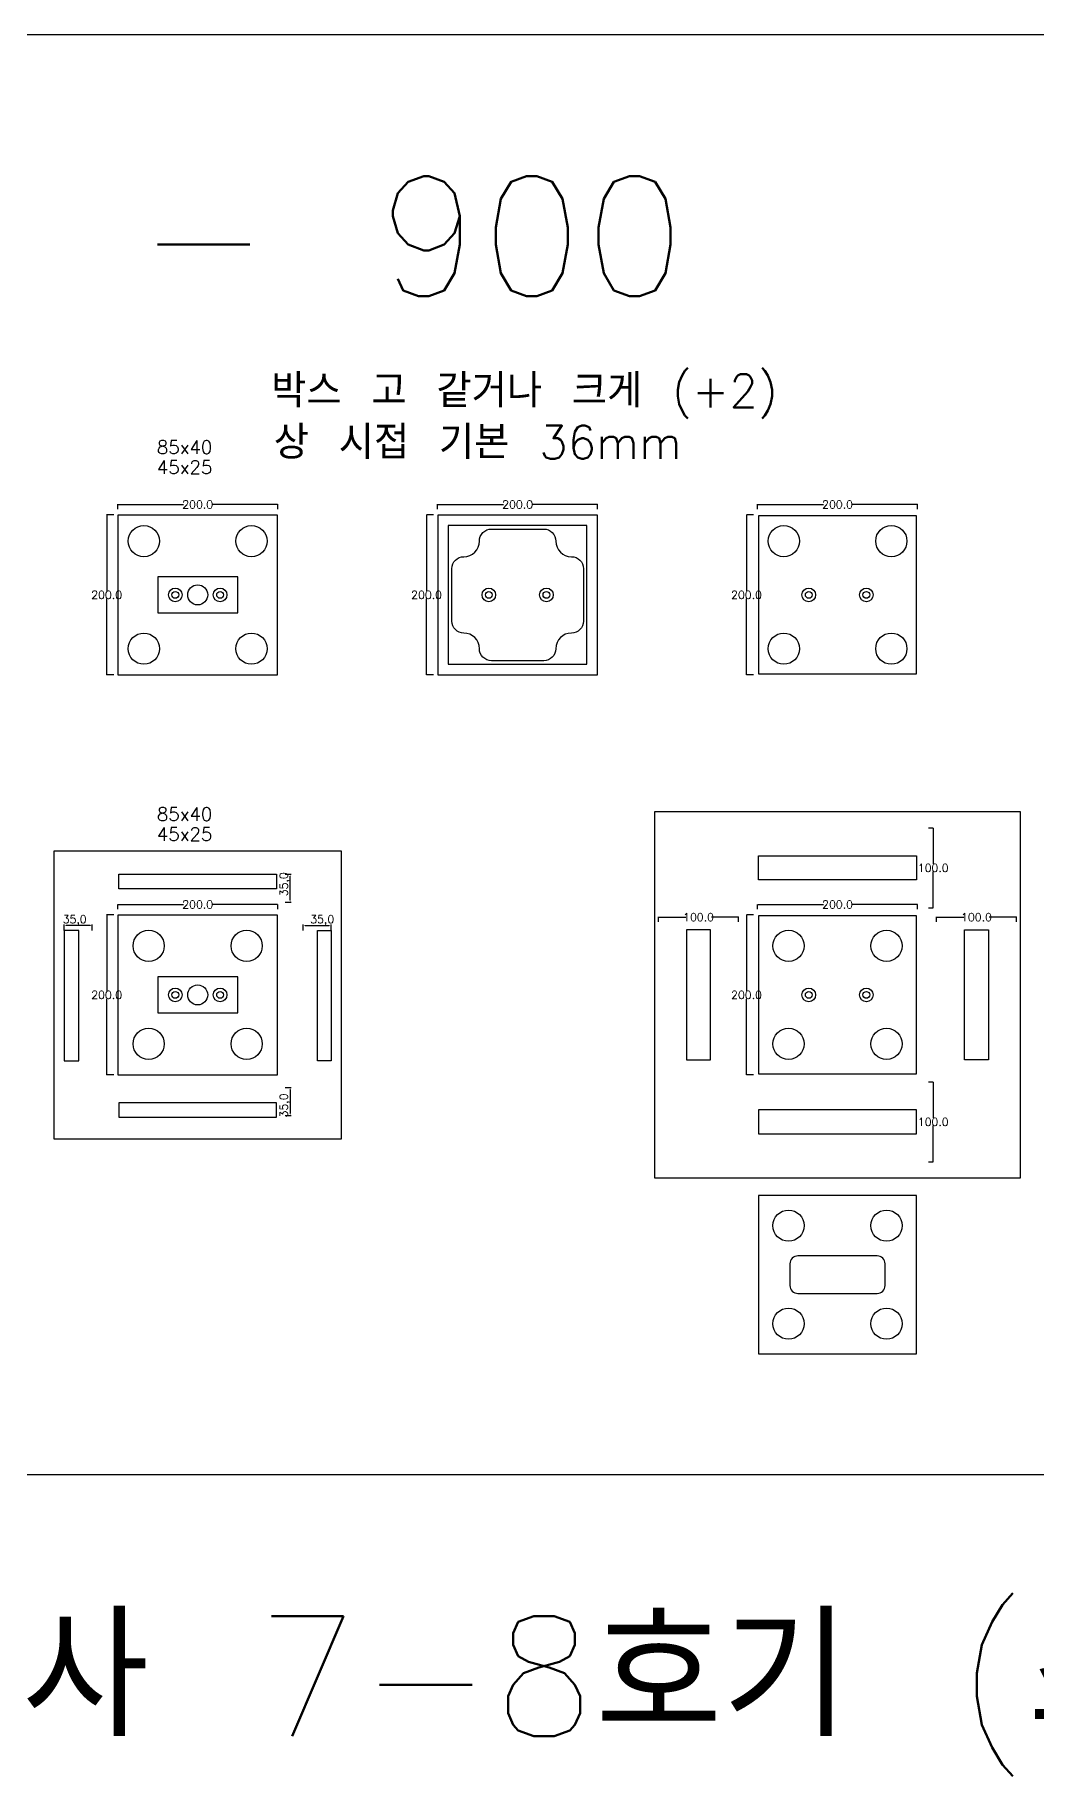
# Model space of a CAD drawing. Header units: millimetres. Extents: x 8462 to 28262, y 7372 to 16372.
# Drawn here: x 19299 to 20551, y 14195 to 16372 of the extents above; entities that cross this region are included whole.
import ezdxf

# ---------------------------------------------------------------- set-up
doc = ezdxf.new("R2010")
doc.units = ezdxf.units.MM
for name, color, linetype in [('TEXT', 7, 'Continuous'), ('볼트 구멍', 7, 'Continuous'), ('치구', 7, 'Continuous'), ('치구설정', 7, 'Continuous'), ('치수', 7, 'Continuous')]:
    doc.layers.add(name, color=color, linetype=linetype)
doc.styles.get("Standard").update_dxf_attribs({"font": 'txt.shx', "bigfont": 'whgtxt.shx'})
doc.dimstyles.new('ISO-25', dxfattribs={"dimtxt": 2.5, "dimasz": 2.5, "dimexe": 1.25, "dimexo": 0.625, "dimtad": 1, "dimtxsty": 'Standard', "dimcen": 2.5, "dimadec": 0, "dimazin": 0, "dimtfac": 1, "dimtmove": 0, "dimatfit": 3, "dimfxl": 0, "dimarcsym": 0})
doc.dimstyles.get("Standard").update_dxf_attribs({"dimtxt": 7, "dimasz": 0.18, "dimexe": 0.18, "dimexo": 0.0625, "dimgap": 0.09, "dimtad": 0, "dimtih": 1, "dimtoh": 1, "dimdec": 1, "dimzin": 0, "dimdsep": 46, "dimtxsty": 'Standard', "dimcen": 0.09, "dimadec": 0, "dimazin": 0, "dimtfac": 1, "dimtdec": 1, "dimtofl": 0, "dimtmove": 0, "dimatfit": 3, "dimfxl": 0, "dimtolj": 1, "dimtzin": 0, "dimarcsym": 0})

# ---------------------------------------------------------------- blocks, each defined once
blk = doc.blocks.new('*D793')
at = {"layer": 'Defpoints', "color": 0}
for p in [(19797.6, 15771.8), (19788.7, 15571.8), (19797.6, 15571.8)]:
    blk.add_point(p, dxfattribs=at)
at = {"layer": '치수', "color": 0, "lineweight": -2}
for p, q in [((19797.5, 15771.8), (19788.5, 15771.8)), ((19788.7, 15771.6), (19788.7, 15676.9)), ((19788.7, 15572), (19788.7, 15666.7)), ((19797.5, 15571.8), (19788.5, 15571.8))]:
    blk.add_line(p, q, dxfattribs=at)
at = {"layer": '치수', "color": 0}
for points in [[(19788.7, 15771.6), (19788.7, 15771.6), (19788.7, 15771.8)], [(19788.7, 15572), (19788.7, 15572), (19788.7, 15571.8)]]:
    blk.add_solid(points, dxfattribs=at)
at = {"layer": '치수', "color": 0, "insert": (19788.7, 15671.8), "char_height": 10, "attachment_point": 5}
blk.add_mtext('\\A1;200.0', dxfattribs=at)
blk = doc.blocks.new('*D796')
at = {"layer": 'Defpoints', "color": 0}
for p in [(19397.6, 15771.8), (19388.7, 15571.8), (19397.6, 15571.8)]:
    blk.add_point(p, dxfattribs=at)
at = {"layer": '치수', "color": 0, "lineweight": -2}
for p, q in [((19397.5, 15771.8), (19388.5, 15771.8)), ((19388.7, 15771.6), (19388.7, 15676.9)), ((19388.7, 15572), (19388.7, 15666.7)), ((19397.5, 15571.8), (19388.5, 15571.8))]:
    blk.add_line(p, q, dxfattribs=at)
at = {"layer": '치수', "color": 0}
for points in [[(19388.7, 15771.6), (19388.7, 15771.6), (19388.7, 15771.8)], [(19388.7, 15572), (19388.7, 15572), (19388.7, 15571.8)]]:
    blk.add_solid(points, dxfattribs=at)
at = {"layer": '치수', "color": 0, "insert": (19388.7, 15671.8), "char_height": 10, "attachment_point": 5}
blk.add_mtext('\\A1;200.0', dxfattribs=at)
blk = doc.blocks.new('*D804')
at = {"layer": 'Defpoints', "color": 0}
for p in [(19602.5, 15784.8), (19402.5, 15778.9), (19602.5, 15778.9)]:
    blk.add_point(p, dxfattribs=at)
at = {"layer": '치수', "color": 0, "lineweight": -2}
for p, q in [((19402.5, 15779), (19402.5, 15785)), ((19402.7, 15784.8), (19484.9, 15784.8)), ((19602.3, 15784.8), (19520.1, 15784.8)), ((19602.5, 15779), (19602.5, 15785))]:
    blk.add_line(p, q, dxfattribs=at)
at = {"layer": '치수', "color": 0}
for points in [[(19402.7, 15784.8), (19402.7, 15784.8), (19402.5, 15784.8)], [(19602.3, 15784.8), (19602.3, 15784.8), (19602.5, 15784.8)]]:
    blk.add_solid(points, dxfattribs=at)
at = {"layer": '치수', "color": 0, "insert": (19502.5, 15784.8), "char_height": 10, "attachment_point": 5}
blk.add_mtext('\\A1;200.0', dxfattribs=at)
blk = doc.blocks.new('*D814')
at = {"layer": 'Defpoints', "color": 0}
for p in [(20197.6, 15271.8), (20188.7, 15071.8), (20197.6, 15071.8)]:
    blk.add_point(p, dxfattribs=at)
at = {"layer": '치수', "color": 0, "lineweight": -2}
for p, q in [((20197.5, 15271.8), (20188.5, 15271.8)), ((20188.7, 15271.6), (20188.7, 15176.9)), ((20188.7, 15072), (20188.7, 15166.7)), ((20197.5, 15071.8), (20188.5, 15071.8))]:
    blk.add_line(p, q, dxfattribs=at)
at = {"layer": '치수', "color": 0}
for points in [[(20188.7, 15271.6), (20188.7, 15271.6), (20188.7, 15271.8)], [(20188.7, 15072), (20188.7, 15072), (20188.7, 15071.8)]]:
    blk.add_solid(points, dxfattribs=at)
at = {"layer": '치수', "color": 0, "insert": (20188.7, 15171.8), "char_height": 10, "attachment_point": 5}
blk.add_mtext('\\A1;200.0', dxfattribs=at)
blk = doc.blocks.new('*D821')
at = {"layer": 'Defpoints', "color": 0}
for p in [(20416.2, 15063.1), (20422.1, 15063.1), (20416.2, 14963.1)]:
    blk.add_point(p, dxfattribs=at)
at = {"layer": '치수', "color": 0, "lineweight": -2}
for p, q in [((20416.2, 15063.1), (20422.2, 15063.1)), ((20422.1, 15062.9), (20422.1, 15018.2)), ((20422.1, 14963.3), (20422.1, 15008)), ((20416.2, 14963.1), (20422.2, 14963.1))]:
    blk.add_line(p, q, dxfattribs=at)
at = {"layer": '치수', "color": 0}
for points in [[(20422, 15062.9), (20422.1, 15062.9), (20422.1, 15063.1)], [(20422, 14963.3), (20422.1, 14963.3), (20422.1, 14963.1)]]:
    blk.add_solid(points, dxfattribs=at)
at = {"layer": '치수', "color": 0, "insert": (20422.1, 15013.1), "char_height": 10, "attachment_point": 5}
blk.add_mtext('\\A1;100.0', dxfattribs=at)
blk = doc.blocks.new('*D813')
at = {"layer": 'Defpoints', "color": 0}
for p in [(20402.5, 15284.8), (20202.5, 15278.9), (20402.5, 15278.9)]:
    blk.add_point(p, dxfattribs=at)
at = {"layer": '치수', "color": 0, "lineweight": -2}
for p, q in [((20202.5, 15279), (20202.5, 15285)), ((20202.7, 15284.8), (20284.9, 15284.8)), ((20402.3, 15284.8), (20320.1, 15284.8)), ((20402.5, 15279), (20402.5, 15285))]:
    blk.add_line(p, q, dxfattribs=at)
at = {"layer": '치수', "color": 0}
for points in [[(20202.7, 15284.8), (20202.7, 15284.8), (20202.5, 15284.8)], [(20402.3, 15284.8), (20402.3, 15284.8), (20402.5, 15284.8)]]:
    blk.add_solid(points, dxfattribs=at)
at = {"layer": '치수', "color": 0, "insert": (20302.5, 15284.8), "char_height": 10, "attachment_point": 5}
blk.add_mtext('\\A1;200.0', dxfattribs=at)
blk = doc.blocks.new('*D819')
at = {"layer": 'Defpoints', "color": 0}
for p in [(20078.7, 15269), (20078.7, 15263.1), (20178.7, 15263.1)]:
    blk.add_point(p, dxfattribs=at)
at = {"layer": '치수', "color": 0, "lineweight": -2}
for p, q in [((20078.7, 15263.2), (20078.7, 15269.2)), ((20078.9, 15269), (20112.8, 15269)), ((20178.6, 15269), (20144.7, 15269)), ((20178.7, 15263.2), (20178.7, 15269.2))]:
    blk.add_line(p, q, dxfattribs=at)
at = {"layer": '치수', "color": 0}
for points in [[(20078.9, 15269), (20078.9, 15269), (20078.7, 15269)], [(20178.6, 15269), (20178.6, 15269), (20178.7, 15269)]]:
    blk.add_solid(points, dxfattribs=at)
at = {"layer": '치수', "color": 0, "insert": (20128.7, 15269), "char_height": 10, "attachment_point": 5}
blk.add_mtext('\\A1;100.0', dxfattribs=at)
blk = doc.blocks.new('*D811')
at = {"layer": 'Defpoints', "color": 0}
for p in [(20002.5, 15784.8), (19802.5, 15778.9), (20002.5, 15778.9)]:
    blk.add_point(p, dxfattribs=at)
at = {"layer": '치수', "color": 0, "lineweight": -2}
for p, q in [((19802.5, 15779), (19802.5, 15785)), ((19802.7, 15784.8), (19884.9, 15784.8)), ((20002.3, 15784.8), (19920.1, 15784.8)), ((20002.5, 15779), (20002.5, 15785))]:
    blk.add_line(p, q, dxfattribs=at)
at = {"layer": '치수', "color": 0}
for points in [[(19802.7, 15784.8), (19802.7, 15784.8), (19802.5, 15784.8)], [(20002.3, 15784.8), (20002.3, 15784.8), (20002.5, 15784.8)]]:
    blk.add_solid(points, dxfattribs=at)
at = {"layer": '치수', "color": 0, "insert": (19902.5, 15784.8), "char_height": 10, "attachment_point": 5}
blk.add_mtext('\\A1;200.0', dxfattribs=at)
blk = doc.blocks.new('*D810')
at = {"layer": 'Defpoints', "color": 0}
for p in [(20402.5, 15784.8), (20202.5, 15778.9), (20402.5, 15778.9)]:
    blk.add_point(p, dxfattribs=at)
at = {"layer": '치수', "color": 0, "lineweight": -2}
for p, q in [((20202.5, 15779), (20202.5, 15785)), ((20202.7, 15784.8), (20284.9, 15784.8)), ((20402.3, 15784.8), (20320.1, 15784.8)), ((20402.5, 15779), (20402.5, 15785))]:
    blk.add_line(p, q, dxfattribs=at)
at = {"layer": '치수', "color": 0}
for points in [[(20202.7, 15784.8), (20202.7, 15784.8), (20202.5, 15784.8)], [(20402.3, 15784.8), (20402.3, 15784.8), (20402.5, 15784.8)]]:
    blk.add_solid(points, dxfattribs=at)
at = {"layer": '치수', "color": 0, "insert": (20302.5, 15784.8), "char_height": 10, "attachment_point": 5}
blk.add_mtext('\\A1;200.0', dxfattribs=at)
blk = doc.blocks.new('*D792')
at = {"layer": 'Defpoints', "color": 0}
for p in [(20197.6, 15771.8), (20188.7, 15571.8), (20197.6, 15571.8)]:
    blk.add_point(p, dxfattribs=at)
at = {"layer": '치수', "color": 0, "lineweight": -2}
for p, q in [((20197.5, 15771.8), (20188.5, 15771.8)), ((20188.7, 15771.6), (20188.7, 15676.9)), ((20188.7, 15572), (20188.7, 15666.7)), ((20197.5, 15571.8), (20188.5, 15571.8))]:
    blk.add_line(p, q, dxfattribs=at)
at = {"layer": '치수', "color": 0}
for points in [[(20188.7, 15771.6), (20188.7, 15771.6), (20188.7, 15771.8)], [(20188.7, 15572), (20188.7, 15572), (20188.7, 15571.8)]]:
    blk.add_solid(points, dxfattribs=at)
at = {"layer": '치수', "color": 0, "insert": (20188.7, 15671.8), "char_height": 10, "attachment_point": 5}
blk.add_mtext('\\A1;200.0', dxfattribs=at)
blk = doc.blocks.new('*D820')
at = {"layer": 'Defpoints', "color": 0}
for p in [(20416.2, 15380.6), (20416.2, 15280.6), (20422.1, 15280.6)]:
    blk.add_point(p, dxfattribs=at)
at = {"layer": '치수', "color": 0, "lineweight": -2}
for p, q in [((20416.2, 15380.6), (20422.2, 15380.6)), ((20422.1, 15380.4), (20422.1, 15335.7)), ((20422.1, 15280.8), (20422.1, 15325.5)), ((20416.2, 15280.6), (20422.2, 15280.6))]:
    blk.add_line(p, q, dxfattribs=at)
at = {"layer": '치수', "color": 0}
for points in [[(20422, 15380.4), (20422.1, 15380.4), (20422.1, 15380.6)], [(20422, 15280.8), (20422.1, 15280.8), (20422.1, 15280.6)]]:
    blk.add_solid(points, dxfattribs=at)
at = {"layer": '치수', "color": 0, "insert": (20422.1, 15330.6), "char_height": 10, "attachment_point": 5}
blk.add_mtext('\\A1;100.0', dxfattribs=at)
blk = doc.blocks.new('*D861')
at = {"layer": 'Defpoints', "color": 0}
for p in [(19602.5, 15284.8), (19402.5, 15278.9), (19602.5, 15278.9)]:
    blk.add_point(p, dxfattribs=at)
at = {"layer": '치수', "color": 0, "lineweight": -2}
for p, q in [((19402.5, 15279), (19402.5, 15285)), ((19402.7, 15284.8), (19484.9, 15284.8)), ((19602.3, 15284.8), (19520.1, 15284.8)), ((19602.5, 15279), (19602.5, 15285))]:
    blk.add_line(p, q, dxfattribs=at)
at = {"layer": '치수', "color": 0}
for points in [[(19402.7, 15284.8), (19402.7, 15284.8), (19402.5, 15284.8)], [(19602.3, 15284.8), (19602.3, 15284.8), (19602.5, 15284.8)]]:
    blk.add_solid(points, dxfattribs=at)
at = {"layer": '치수', "color": 0, "insert": (19502.5, 15284.8), "char_height": 10, "attachment_point": 5}
blk.add_mtext('\\A1;200.0', dxfattribs=at)
blk = doc.blocks.new('*D860')
at = {"layer": 'Defpoints', "color": 0}
for p in [(19397.6, 15271.8), (19388.7, 15071.8), (19397.6, 15071.8)]:
    blk.add_point(p, dxfattribs=at)
at = {"layer": '치수', "color": 0, "lineweight": -2}
for p, q in [((19397.5, 15271.8), (19388.5, 15271.8)), ((19388.7, 15271.6), (19388.7, 15176.9)), ((19388.7, 15072), (19388.7, 15166.7)), ((19397.5, 15071.8), (19388.5, 15071.8))]:
    blk.add_line(p, q, dxfattribs=at)
at = {"layer": '치수', "color": 0}
for points in [[(19388.7, 15271.6), (19388.7, 15271.6), (19388.7, 15271.8)], [(19388.7, 15072), (19388.7, 15072), (19388.7, 15071.8)]]:
    blk.add_solid(points, dxfattribs=at)
at = {"layer": '치수', "color": 0, "insert": (19388.7, 15171.8), "char_height": 10, "attachment_point": 5}
blk.add_mtext('\\A1;200.0', dxfattribs=at)
blk = doc.blocks.new('*D863')
at = {"layer": 'Defpoints', "color": 0}
for p in [(19335.7, 15258.4), (19335.7, 15251.6), (19370.7, 15251.6)]:
    blk.add_point(p, dxfattribs=at)
at = {"layer": '치수', "color": 0, "lineweight": -2}
for p, q in [((19335.7, 15252.2), (19335.7, 15259.7)), ((19368.2, 15258.4), (19338.2, 15258.4)), ((19370.7, 15252.2), (19370.7, 15259.7))]:
    blk.add_line(p, q, dxfattribs=at)
at = {"layer": '치수', "color": 0}
for points in [[(19338.2, 15258.8), (19338.2, 15258), (19335.7, 15258.4)], [(19368.2, 15258.8), (19368.2, 15258), (19370.7, 15258.4)]]:
    blk.add_solid(points, dxfattribs=at)
at = {"layer": '치수', "color": 0, "insert": (19348.7, 15264.9), "char_height": 10, "attachment_point": 5}
blk.add_mtext('35,0', dxfattribs=at)
blk = doc.blocks.new('*D864')
at = {"layer": 'Defpoints', "color": 0}
for p in [(19611.2, 15322.6), (19618.1, 15322.6), (19611.2, 15287.6)]:
    blk.add_point(p, dxfattribs=at)
at = {"layer": '치수', "color": 0, "lineweight": -2}
for p, q in [((19611.8, 15322.6), (19619.3, 15322.6)), ((19618.1, 15290.1), (19618.1, 15320.1)), ((19611.8, 15287.6), (19619.3, 15287.6))]:
    blk.add_line(p, q, dxfattribs=at)
at = {"layer": '치수', "color": 0}
for points in [[(19617.6, 15320.1), (19618.5, 15320.1), (19618.1, 15322.6)], [(19617.6, 15290.1), (19618.5, 15290.1), (19618.1, 15287.6)]]:
    blk.add_solid(points, dxfattribs=at)
at = {"layer": '치수', "color": 0, "insert": (19611.6, 15310.1), "char_height": 10, "attachment_point": 5, "rotation": 90}
blk.add_mtext('35,0', dxfattribs=at)
blk = doc.blocks.new('*D862')
at = {"layer": 'Defpoints', "color": 0}
for p in [(19669.2, 15258.4), (19634.2, 15251.6), (19669.2, 15251.6)]:
    blk.add_point(p, dxfattribs=at)
at = {"layer": '치수', "color": 0, "lineweight": -2}
for p, q in [((19634.2, 15252.2), (19634.2, 15259.7)), ((19636.7, 15258.4), (19666.7, 15258.4)), ((19669.2, 15252.2), (19669.2, 15259.7))]:
    blk.add_line(p, q, dxfattribs=at)
at = {"layer": '치수', "color": 0}
for points in [[(19636.7, 15258.8), (19636.7, 15258), (19634.2, 15258.4)], [(19666.7, 15258.8), (19666.7, 15258), (19669.2, 15258.4)]]:
    blk.add_solid(points, dxfattribs=at)
at = {"layer": '치수', "color": 0, "insert": (19658.2, 15264.9), "char_height": 10, "attachment_point": 5}
blk.add_mtext('35,0', dxfattribs=at)
blk = doc.blocks.new('*D865')
at = {"layer": 'Defpoints', "color": 0}
for p in [(19611.2, 15056.1), (19611.2, 15021.1), (19618.1, 15021.1)]:
    blk.add_point(p, dxfattribs=at)
at = {"layer": '치수', "color": 0, "lineweight": -2}
for p, q in [((19611.8, 15056.1), (19619.3, 15056.1)), ((19618.1, 15053.6), (19618.1, 15023.6)), ((19611.8, 15021.1), (19619.3, 15021.1))]:
    blk.add_line(p, q, dxfattribs=at)
at = {"layer": '치수', "color": 0}
for points in [[(19617.6, 15053.6), (19618.5, 15053.6), (19618.1, 15056.1)], [(19617.6, 15023.6), (19618.5, 15023.6), (19618.1, 15021.1)]]:
    blk.add_solid(points, dxfattribs=at)
at = {"layer": '치수', "color": 0, "insert": (19611.6, 15033.6), "char_height": 10, "attachment_point": 5, "rotation": 90}
blk.add_mtext('35,0', dxfattribs=at)
blk = doc.blocks.new('*D866')
at = {"layer": 'Defpoints', "color": 0}
for p in [(20426.2, 15263.1), (20526.2, 15269), (20526.2, 15263.1)]:
    blk.add_point(p, dxfattribs=at)
at = {"layer": '치수', "color": 0, "lineweight": -2}
for p, q in [((20426.2, 15263.2), (20426.2, 15269.2)), ((20426.4, 15269), (20460.3, 15269)), ((20526.1, 15269), (20492.2, 15269)), ((20526.2, 15263.2), (20526.2, 15269.2))]:
    blk.add_line(p, q, dxfattribs=at)
at = {"layer": '치수', "color": 0}
for points in [[(20426.4, 15269), (20426.4, 15269), (20426.2, 15269)], [(20526.1, 15269), (20526.1, 15269), (20526.2, 15269)]]:
    blk.add_solid(points, dxfattribs=at)
at = {"layer": '치수', "color": 0, "insert": (20476.2, 15269), "char_height": 10, "attachment_point": 5}
blk.add_mtext('\\A1;100.0', dxfattribs=at)

msp = doc.modelspace()

# ---------------------------------------------------------------- linework, layer by layer
at = {"color": 6}
for p, q in [((28262.267, 16371.825), (8462.267, 16371.825)), ((28262.267, 14571.825), (8462.267, 14571.825))]:
    msp.add_line(p, q, dxfattribs=at)
at = {"layer": '볼트 구멍', "color": 1}
for points in [[(19552.484, 15694.325), (19452.484, 15694.325), (19452.484, 15649.325), (19552.484, 15649.325)], [(19552.484, 15194.325), (19452.484, 15194.325), (19452.484, 15149.325), (19552.484, 15149.325)]]:
    msp.add_lwpolyline(points, close=True, dxfattribs=at)
at = {"layer": '볼트 구멍', "elevation": 0}
msp.add_lwpolyline([(20252.984, 14798.645), (20351.984, 14798.645, 0.41421356), (20361.984, 14808.645), (20361.984, 14835.645, 0.41421356), (20351.984, 14845.645), (20252.984, 14845.645, 0.41421356), (20242.984, 14835.645), (20242.984, 14808.645, 0.41421356)], format="xyb", close=True, dxfattribs=at)
at = {"layer": '볼트 구멍', "color": 6}
for centre in [(19474.484, 15671.825), (19530.484, 15671.825), (19866.484, 15671.825), (19938.484, 15671.825), (20266.484, 15671.825), (20338.484, 15671.825), (19474.484, 15171.825), (19530.484, 15171.825), (20266.484, 15171.825), (20338.484, 15171.825)]:
    msp.add_circle(centre, 8.5, dxfattribs=at)
at = {"layer": '볼트 구멍', "color": 3}
for centre, radius in [((19474.484, 15671.825), 4.25), ((19502.484, 15671.825), 12.5), ((19530.484, 15671.825), 4.25), ((19866.484, 15671.825), 4.25), ((19938.484, 15671.825), 4.25), ((20266.484, 15671.825), 4.25), ((20338.484, 15671.825), 4.25), ((19474.484, 15171.825), 4.25), ((19502.484, 15171.825), 12.5), ((19530.484, 15171.825), 4.25), ((20266.484, 15171.825), 4.25), ((20338.484, 15171.825), 4.25)]:
    msp.add_circle(centre, radius, dxfattribs=at)
at = {"layer": '치구'}
for points in [[(19402.734, 15771.575), (19402.734, 15572.075), (19602.234, 15572.075), (19602.234, 15771.575)], [(19802.734, 15771.575), (19802.734, 15572.075), (20002.234, 15572.075), (20002.234, 15771.575)], [(19815.734, 15758.575), (19815.734, 15585.075), (19989.234, 15585.075), (19989.234, 15758.575)], [(20203.734, 15770.575), (20203.734, 15573.075), (20401.234, 15573.075), (20401.234, 15770.575)], [(20401.234, 15345.575), (20401.234, 15315.575), (20203.734, 15315.575), (20203.734, 15345.575)], [(19601.234, 15322.575), (19601.234, 15304.575), (19403.734, 15304.575), (19403.734, 15322.575)], [(19402.734, 15271.575), (19402.734, 15072.075), (19602.234, 15072.075), (19602.234, 15271.575)], [(20203.734, 15270.575), (20203.734, 15073.075), (20401.234, 15073.075), (20401.234, 15270.575)], [(19353.734, 15252.175), (19335.734, 15252.175), (19335.734, 15089.475), (19353.734, 15089.475)], [(19652.234, 15252.175), (19669.234, 15252.175), (19669.234, 15089.475), (19652.234, 15089.475)], [(20143.734, 15253.175), (20113.734, 15253.175), (20113.734, 15090.475), (20143.734, 15090.475)], [(20461.234, 15253.175), (20491.234, 15253.175), (20491.234, 15090.475), (20461.234, 15090.475)], [(19601.234, 15019.075), (19601.234, 15037.075), (19403.734, 15037.075), (19403.734, 15019.075)], [(20401.234, 14998.075), (20401.234, 15028.075), (20203.734, 15028.075), (20203.734, 14998.075)], [(20203.734, 14920.895), (20203.734, 14723.395), (20401.234, 14723.395), (20401.234, 14920.895)]]:
    msp.add_lwpolyline(points, close=True, dxfattribs=at)
msp.add_lwpolyline([(19869.734, 15754.075), (19935.234, 15754.075, -0.41421365), (19950.234, 15739.075, 0.41421347), (19969.734, 15719.575, -0.41421338), (19984.734, 15704.575), (19984.734, 15639.075, -0.41421338), (19969.734, 15624.075, 0.41421347), (19950.234, 15604.575, -0.41421365), (19935.234, 15589.575), (19869.734, 15589.575, -0.41421365), (19854.734, 15604.575, 0.41421347), (19835.234, 15624.075, -0.41421338), (19820.234, 15639.075), (19820.234, 15704.575, -0.41421338), (19835.234, 15719.575, 0.41421347), (19854.734, 15739.075, -0.41421365)], format="xyb", close=True, dxfattribs=at)
for centre in [(19435.234, 15739.075), (19569.734, 15739.075), (20235.234, 15739.075), (20369.734, 15739.075), (19435.234, 15604.575), (19569.734, 15604.575), (20235.234, 15604.575), (20369.734, 15604.575), (19441.234, 15233.075), (19563.734, 15233.075), (20241.234, 15233.075), (20363.734, 15233.075), (19441.234, 15110.575), (19563.734, 15110.575), (20241.234, 15110.575), (20363.734, 15110.575), (20241.234, 14883.395), (20363.734, 14883.395), (20241.234, 14760.895), (20363.734, 14760.895)]:
    msp.add_circle(centre, 19.5, dxfattribs=at)
at = {"layer": '치구설정', "color": 2}
for points in [[(20073.734, 15400.575), (20073.734, 14943.075), (20531.234, 14943.075), (20531.234, 15400.575)], [(19322.734, 15351.575), (19322.734, 14992.075), (19682.234, 14992.075), (19682.234, 15351.575)]]:
    msp.add_lwpolyline(points, close=True, dxfattribs=at)

# ---------------------------------------------------------------- texts
at = {"layer": 'TEXT', "color": 3}
for s, p in [('목림 - 900', (18975.252, 16045.315)), ('송운사 7-8호기 (소형)', (18965.706, 14245.315))]:
    msp.add_text(s, height=150, dxfattribs=at).set_placement(p)
at = {"layer": 'TEXT', "color": 1}
for s, height, p in [('박스 고 같거나 크게 (+2)', 41.66667, (19594.394, 15906.129)), ('상 시접 기본 36mm', 41.66667, (19597.538, 15841.725)), ('85x40', 16.6667, (19451.483, 15848.014)), ('45x25', 16.6667, (19451.483, 15823.014)), ('85x40', 16.6667, (19451.483, 15389.509)), ('45x25', 16.6667, (19451.483, 15364.509))]:
    msp.add_text(s, height=height, dxfattribs=at).set_placement(p)

# ---------------------------------------------------------------- dimensions: what is measured, and where the dimension line sits
at = {"layer": '치수', "color": 4}
for base, p1, p2, picture, middle in [((19602.484, 15784.815), (19402.484, 15778.932), (19602.484, 15778.932), '*D804', (19502.484, 15784.815)), ((20002.484, 15784.815), (19802.484, 15778.932), (20002.484, 15778.932), '*D811', (19902.484, 15784.815)), ((20402.484, 15784.815), (20202.484, 15778.932), (20402.484, 15778.932), '*D810', (20302.484, 15784.815)), ((19602.484, 15284.815), (19402.484, 15278.932), (19602.484, 15278.932), '*D861', (19502.484, 15284.815)), ((20402.484, 15284.815), (20202.484, 15278.932), (20402.484, 15278.932), '*D813', (20302.484, 15284.815))]:
    dim = msp.add_linear_dim(base=base, p1=p1, p2=p2, dimstyle='Standard', override={"dimtxt": 10}, dxfattribs=at)
    dim.commit()
    dim.dimension.update_dxf_attribs({"geometry": picture, "text_midpoint": middle})
for base, p1, p2, angle, picture, middle in [((19388.688, 15571.825), (19397.593, 15771.825), (19397.593, 15571.825), 90, '*D796', (19388.688, 15671.825)), ((19788.688, 15571.825), (19797.593, 15771.825), (19797.593, 15571.825), 90, '*D793', (19788.688, 15671.825)), ((20188.688, 15571.825), (20197.593, 15771.825), (20197.593, 15571.825), 90, '*D792', (20188.688, 15671.825)), ((20422.055, 15280.575), (20416.172, 15380.575), (20416.172, 15280.575), 270, '*D820', (20422.055, 15330.575)), ((19388.688, 15071.825), (19397.593, 15271.825), (19397.593, 15071.825), 90, '*D860', (19388.688, 15171.825)), ((20078.734, 15268.996), (20178.734, 15263.112), (20078.734, 15263.112), 180, '*D819', (20128.734, 15268.996)), ((20188.688, 15071.825), (20197.593, 15271.825), (20197.593, 15071.825), 90, '*D814', (20188.688, 15171.825)), ((20526.234, 15268.996), (20426.234, 15263.112), (20526.234, 15263.112), 0, '*D866', (20476.234, 15268.996)), ((20422.055, 15063.075), (20416.172, 14963.075), (20416.172, 15063.075), 90, '*D821', (20422.055, 15013.075))]:
    dim = msp.add_linear_dim(base=base, p1=p1, p2=p2, angle=angle, dimstyle='Standard', override={"dimtxt": 10}, dxfattribs=at)
    dim.commit()
    dim.dimension.update_dxf_attribs({"geometry": picture, "text_midpoint": middle})
for base, p1, p2, angle, picture, middle in [((19618.061, 15322.575), (19611.164, 15287.575), (19611.164, 15322.575), 90, '*D864', (19618.061, 15310.075)), ((19335.734, 15258.402), (19370.734, 15251.625), (19335.734, 15251.625), 180, '*D863', (19348.734, 15258.402)), ((19618.061, 15021.075), (19611.164, 15056.075), (19611.164, 15021.075), 270, '*D865', (19618.061, 15033.575))]:
    dim = msp.add_linear_dim(base=base, p1=p1, p2=p2, angle=angle, dimstyle='ISO-25', override={"dimtxt": 10, "dimdec": 1, "dimzin": 0, "dimtdec": 1}, dxfattribs=at)
    dim.commit()
    dim.dimension.update_dxf_attribs({"geometry": picture, "text_midpoint": middle, "dimtype": 160})
dim = msp.add_linear_dim(base=(19669.234, 15258.402), p1=(19634.234, 15251.625), p2=(19669.234, 15251.625), dimstyle='ISO-25', override={"dimtxt": 10, "dimdec": 1, "dimzin": 0, "dimtdec": 1}, dxfattribs=at)
dim.commit()
dim.dimension.update_dxf_attribs({"geometry": '*D862', "text_midpoint": (19658.234, 15258.402), "dimtype": 160})

doc.saveas('drawing.dxf')
